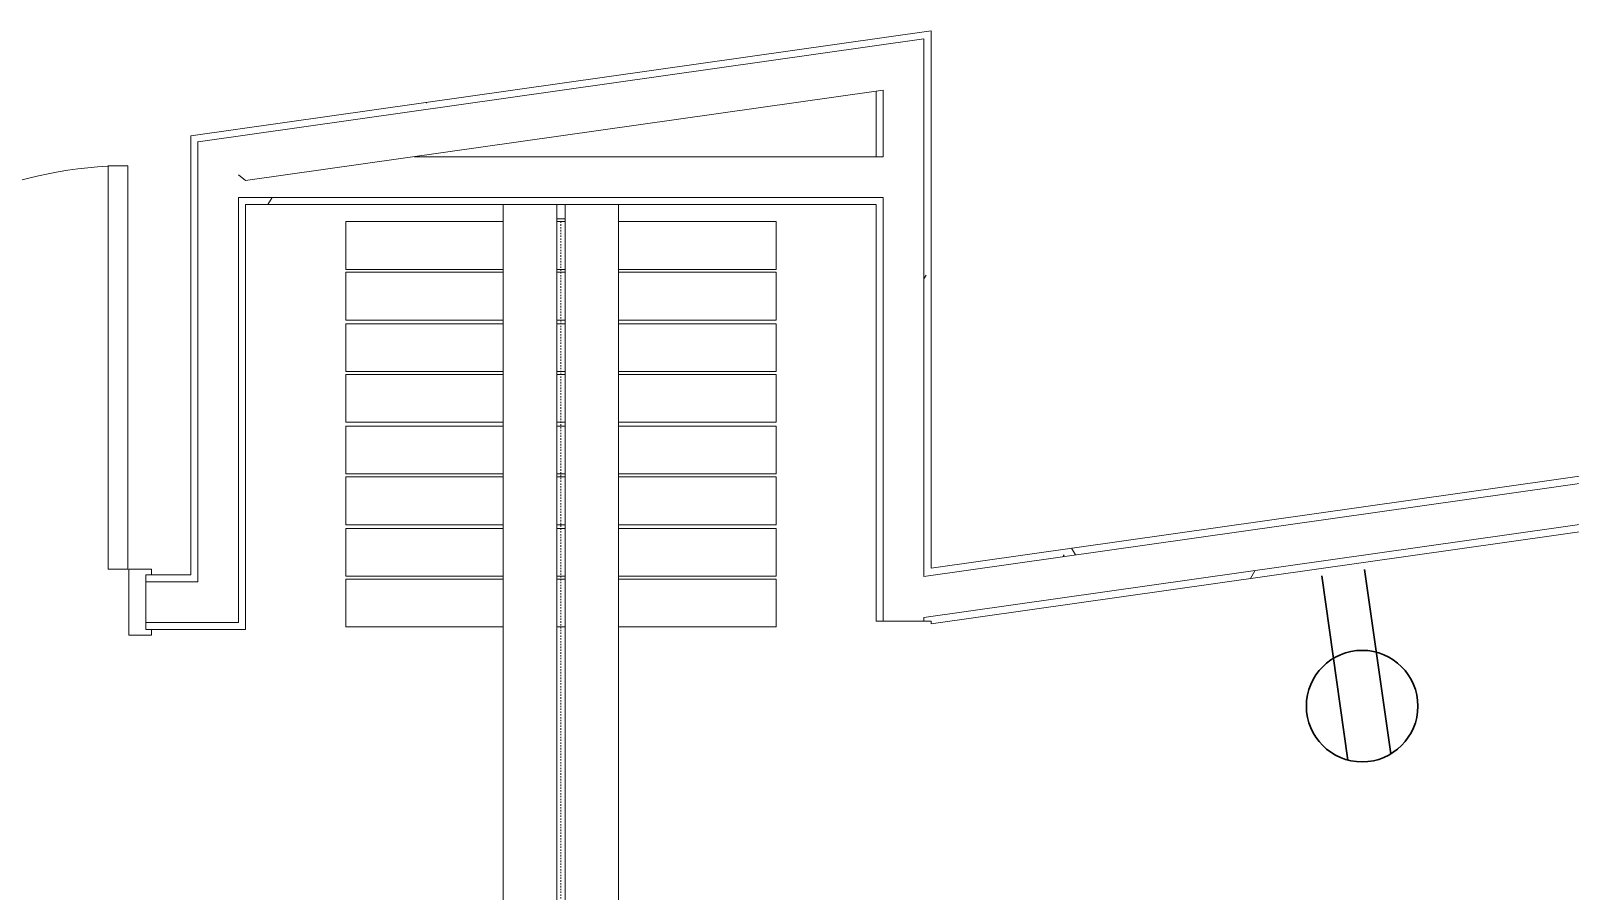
# Model space of a CAD drawing. Header units: inches. Extents: x 25329 to 28023, y 11893 to 13703.
# Drawn here: x 25816 to 25952.8, y 12380.7 to 12457.1 of the extents above; entities that cross this region are included whole.
import ezdxf

# ---------------------------------------------------------------- set-up
doc = ezdxf.new("R2010")
doc.units = ezdxf.units.IN
doc.header["$MEASUREMENT"] = 0
doc.linetypes.add('X1$0$Dash', pattern=[0.25, 0.125, -0.125])
for name, color, linetype, lineweight in [('X1$0$A-ANNO-NOTE', 4, 'Continuous', 30), ('X1$0$A-DOOR', 8, 'Continuous', 13), ('X1$0$A-DOOR-FRAM', 8, 'Continuous', 20), ('X1$0$A-WALL', 8, 'Continuous', 13), ('X1$0$A-WALL-PATT', 8, 'Continuous', 13), ('X1$0$I-WALL', 8, 'Continuous', 13), ('X1$0$Q-SPCQ', 8, 'Continuous', 9), ('X1$0$Q-SPCQ-HDLN', 8, 'X1$0$Dash', 9)]:
    doc.layers.add(name, color=color, linetype=linetype, lineweight=lineweight)
pattern_1 = [(0, (0, 0), (30.72, 7.68), [1.267, -21.773, 1.267, -21.773, -122.88]), (0, (0, 0), (30.72, 7.68), [-46.08, 1.267, -44.813, 1.267, -21.773, -53.76]), (0, (0, 0), (30.72, 7.68), [-115.2, 1.267, -14.093, 1.267, -37.133]), (120, (11.52, 3.84), (-22.011075, 22.7643004), [1.267, -21.773, 1.267, -21.773, -122.88]), (120, (11.52, 3.84), (-22.011075, 22.7643004), [-46.08, 1.267, -44.813, 1.267, -21.773, -53.76]), (120, (11.52, 3.84), (-22.011075, 22.7643004), [-115.2, 1.267, -14.093, 1.267, -37.133]), (240, (15.36, 19.2), (-8.708925, -30.4443004), [1.267, -21.773, 1.267, -21.773, -122.88]), (240, (15.36, 19.2), (-8.708925, -30.4443004), [-46.08, 1.267, -44.813, 1.267, -21.773, -53.76]), (240, (15.36, 19.2), (-8.708925, -30.4443004), [-115.2, 1.267, -14.093, 1.267, -37.133])]

# ---------------------------------------------------------------- blocks, each defined once
blk = doc.blocks.new('X1$0$W- Folding_Partition - Modernfold 942-5326125-FIRST FLOOR POWER _ SIGNAL')
at = {"layer": 'X1$0$Q-SPCQ'}
for p, q in [((-50.75, 15.11), (-55, 15.11)), ((-55, 15.11), (-55, 1.12)), ((-50.75, 1.12), (-50.75, 15.11)), ((-46.25, 15.11), (-50.5, 15.11)), ((-50.5, 15.11), (-50.5, 1.12)), ((-46.25, 1.12), (-46.25, 15.11)), ((-41.67, 15.11), (-45.92, 15.11)), ((-45.92, 15.11), (-45.92, 1.12)), ((-41.67, 1.12), (-41.67, 15.11)), ((-37.17, 15.11), (-41.42, 15.11)), ((-41.42, 15.11), (-41.42, 1.12)), ((-37.17, 1.12), (-37.17, 15.11)), ((-32.58, 15.11), (-36.83, 15.11)), ((-36.83, 15.11), (-36.83, 1.12)), ((-32.58, 1.12), (-32.58, 15.11)), ((-28.08, 15.11), (-32.33, 15.11)), ((-32.33, 15.11), (-32.33, 1.12)), ((-28.08, 1.12), (-28.08, 15.11)), ((-23.5, 15.11), (-27.75, 15.11)), ((-27.75, 15.11), (-27.75, 1.12)), ((-23.5, 1.12), (-23.5, 15.11)), ((-19, 15.11), (-23.25, 15.11)), ((-23.25, 15.11), (-23.25, 1.12)), ((-19, 1.12), (-19, 15.11)), ((-323.18, 1.12), (-17.5, 1.12)), ((-17.5, 1.12), (-17.5, -3.63)), ((-17.5, -3.63), (-323.18, -3.63)), ((-55, -3.63), (-55, -4.38)), ((-50.75, -4.38), (-50.75, -3.63)), ((-50.5, -3.63), (-50.5, -4.38)), ((-46.25, -4.38), (-46.25, -3.63)), ((-45.92, -3.63), (-45.92, -4.38)), ((-41.67, -4.38), (-41.67, -3.63)), ((-41.42, -3.63), (-41.42, -4.38)), ((-37.17, -4.38), (-37.17, -3.63)), ((-36.83, -3.63), (-36.83, -4.38)), ((-32.58, -4.38), (-32.58, -3.63)), ((-32.33, -3.63), (-32.33, -4.38)), ((-28.08, -4.38), (-28.08, -3.63)), ((-27.75, -3.63), (-27.75, -4.38)), ((-23.5, -4.38), (-23.5, -3.63)), ((-23.25, -3.63), (-23.25, -4.38)), ((-19, -4.38), (-19, -3.63)), ((-18.75, -3.63), (-18.75, -4.38)), ((-17.5, -4.38), (-17.5, -3.63)), ((-323.18, -4.38), (-17.5, -4.38)), ((-17.5, -4.38), (-17.5, -9.13)), ((-323.18, -9.13), (-17.5, -9.13)), ((-55, -9.13), (-55, -23.11)), ((-50.75, -23.11), (-50.75, -9.13)), ((-50.5, -9.13), (-50.5, -23.11)), ((-46.25, -23.11), (-46.25, -9.13)), ((-45.92, -9.13), (-45.92, -23.11)), ((-41.67, -23.11), (-41.67, -9.13)), ((-41.42, -9.13), (-41.42, -23.11)), ((-37.17, -23.11), (-37.17, -9.13)), ((-36.83, -9.13), (-36.83, -23.11)), ((-32.58, -23.11), (-32.58, -9.13)), ((-32.33, -9.13), (-32.33, -23.11)), ((-28.08, -23.11), (-28.08, -9.13)), ((-27.75, -9.13), (-27.75, -23.11)), ((-23.5, -23.11), (-23.5, -9.13)), ((-23.25, -9.13), (-23.25, -23.11)), ((-19, -23.11), (-19, -9.13)), ((-55, -23.11), (-50.75, -23.11)), ((-50.5, -23.11), (-46.25, -23.11)), ((-45.92, -23.11), (-41.67, -23.11)), ((-41.42, -23.11), (-37.17, -23.11)), ((-36.83, -23.11), (-32.58, -23.11)), ((-32.33, -23.11), (-28.08, -23.11)), ((-27.75, -23.11), (-23.5, -23.11)), ((-23.25, -23.11), (-19, -23.11))]:
    blk.add_line(p, q, dxfattribs=at)
at = {"layer": 'X1$0$Q-SPCQ-HDLN'}
for p, q in [((-19, 1.12), (-321.93, 1.12)), ((-19, -4), (-321.93, -4)), ((-19, -9.13), (-321.93, -9.13))]:
    blk.add_line(p, q, dxfattribs=at)
blk = doc.blocks.new('X1$0$Double Flush w-Skinny Lite - Int-N-LDMF-36_ x 84_-4914566-FIRST FLOOR POWER _ SIGNAL')
at = {"layer": 'X1$0$A-DOOR'}
for p, q in [((16.15625, 38.75), (16.15625, 2.9375)), ((17.90625, 38.75), (16.15625, 38.75)), ((17.90625, 2.9375), (17.90625, 38.75)), ((16.15625, 2.9375), (17.90625, 2.9375))]:
    blk.add_line(p, q, dxfattribs=at)
blk.add_arc((17.90625, 2.9375), 35.8125, 90, 180.5, dxfattribs=at)
at = {"layer": 'X1$0$A-DOOR-FRAM'}
for p, q in [((-20, 2.9375), (-18, 2.9375)), ((-20, 2.9375), (-20, 2.4375)), ((-18, -2.9375), (-18, 2.9375)), ((18.000004, -2.9375), (18.000004, 2.9375)), ((18.000004, 2.9375), (20.000004, 2.9375)), ((20.000004, 2.9375), (20.000004, 2.4375)), ((-20, 2.4375), (-19.5, 2.4375)), ((-19.5, -2.4375), (-19.5, 2.4375)), ((19.500004, 2.4375), (20.000004, 2.4375)), ((19.500004, -2.4375), (19.500004, 2.4375)), ((-20, -2.4375), (-19.5, -2.4375)), ((-20, -2.9375), (-20, -2.4375)), ((19.500004, -2.4375), (20.000004, -2.4375)), ((20.000004, -2.9375), (20.000004, -2.4375)), ((-20, -2.9375), (-18, -2.9375)), ((18.000004, -2.9375), (20.000004, -2.9375))]:
    blk.add_line(p, q, dxfattribs=at)

msp = doc.modelspace()

# ---------------------------------------------------------------- hatches: boundary and pattern name
at = {"layer": 'X1$0$A-WALL-PATT'}
h = msp.add_hatch(dxfattribs=at)
h.set_pattern_fill('FP1_1', color=256, style=0, pattern_type=2)
h.set_pattern_definition(pattern_1)
h.paths.add_polyline_path([(25830.89, 12447.23), (25895.36, 12456.4), (25895.36, 12457.01), (25830.24, 12447.77), (25830.86, 12447.26)], flags=0)
h = msp.add_hatch(dxfattribs=at)
h.set_pattern_fill('FP1_1', color=256, style=0, pattern_type=2)
h.set_pattern_definition(pattern_1)
h.paths.add_polyline_path([(25895.99, 12404.66), (25895.99, 12405.07), (25895.36, 12404.99), (25895.36, 12404.66)], flags=0)
h.paths.add_polyline_path([(25895.36, 12408.65), (25895.99, 12408.74), (25895.99, 12457.1), (25895.36, 12457.01), (25895.36, 12408.66)], flags=0)
h = msp.add_hatch(dxfattribs=at)
h.set_pattern_fill('FP1_1', color=256, style=0, pattern_type=2)
h.set_pattern_definition(pattern_1)
h.paths.add_polyline_path([(25891.11, 12441.66), (25891.11, 12442.29), (25835.11, 12442.29), (25835.11, 12441.66), (25887.04, 12441.66)], flags=0)
h = msp.add_hatch(dxfattribs=at)
h.set_pattern_fill('FP1_1', color=256, style=0, pattern_type=2)
h.set_pattern_definition(pattern_1)
h.paths.add_polyline_path([(25895.99, 12408.74), (26090.02, 12436.26), (26089.93, 12436.88), (25895.99, 12409.37)], flags=0)
h.paths.add_polyline_path([(26128.63, 12441.74), (26131.25, 12442.11), (26131.25, 12442.74), (26128.54, 12442.36), (26128.58, 12442.11)], flags=0)
h = msp.add_hatch(dxfattribs=at)
h.set_pattern_fill('FP1_1', color=256, style=0, pattern_type=2)
h.set_pattern_definition(pattern_1)
h.paths.add_polyline_path([(25895.99, 12404.44), (26090.62, 12432.05), (26090.53, 12432.67), (25895.99, 12405.07), (25895.99, 12404.66)], flags=0)
h.paths.add_polyline_path([(26129.23, 12437.53), (26135.5, 12438.42), (26135.5, 12439.05), (26129.14, 12438.15), (26129.19, 12437.82)], flags=0)
h = msp.add_hatch(dxfattribs=at)
h.set_pattern_fill('FP1_1', color=256, style=0, pattern_type=2)
h.set_pattern_definition(pattern_1)
h.paths.add_polyline_path([(25834.49, 12403.92), (25834.49, 12404.54), (25826.24, 12404.54), (25826.24, 12403.92), (25830.24, 12403.92)], flags=0)
h.paths.add_polyline_path([(25787.24, 12403.92), (25787.24, 12404.54), (25712.26, 12404.54), (25712.26, 12403.92), (25723.63, 12403.92)], flags=0)

# ---------------------------------------------------------------- linework, layer by layer
at = {"layer": 'X1$0$A-ANNO-NOTE'}
for p, q in [((25930.69, 12408.71), (25933.01, 12392.34)), ((25934.49, 12409.25), (25936.81, 12392.88))]:
    msp.add_line(p, q, dxfattribs=at)
msp.add_circle((25934.27, 12397.13), 4.95, dxfattribs=at)
at = {"layer": 'X1$0$A-WALL'}
for p, q in [((25830.89, 12447.23), (25895.36, 12456.38)), ((25895.36, 12408.65), (25895.36, 12456.38)), ((25891.11, 12451.73), (25891.74, 12451.82)), ((25891.74, 12445.91), (25891.74, 12451.82)), ((25830.86, 12447.26), (25830.89, 12447.23)), ((25830.86, 12447.26), (25830.86, 12408.17)), ((25891.74, 12445.91), (25891.11, 12445.91)), ((25834.49, 12442.29), (25834.49, 12404.54)), ((25891.74, 12442.29), (25834.49, 12442.29)), ((25891.74, 12404.66), (25891.74, 12442.29)), ((26090.02, 12436.26), (25895.36, 12408.65)), ((26090.53, 12432.67), (25895.36, 12404.99)), ((25826.24, 12408.17), (25830.86, 12408.17)), ((25834.49, 12404.54), (25826.24, 12404.54)), ((25895.36, 12404.66), (25895.36, 12404.99))]:
    msp.add_line(p, q, dxfattribs=at)
at = {"layer": 'X1$0$I-WALL'}
for p, q in [((25895.99, 12457.1), (25830.24, 12447.77)), ((25895.99, 12409.37), (25895.99, 12457.1)), ((25835.11, 12443.79), (25891.11, 12451.73)), ((25891.11, 12451.73), (25891.11, 12445.91)), ((25830.24, 12447.77), (25830.24, 12408.79)), ((25891.11, 12445.91), (25850.09, 12445.91)), ((25834.49, 12444.3), (25835.11, 12443.79)), ((25835.11, 12403.92), (25835.11, 12441.66)), ((25835.11, 12441.66), (25857.99, 12441.66)), ((25868.24, 12441.66), (25891.11, 12441.66)), ((25891.11, 12441.66), (25891.11, 12404.66)), ((26089.93, 12436.88), (25895.99, 12409.37)), ((25895.99, 12404.44), (26090.62, 12432.05)), ((25830.24, 12408.79), (25826.24, 12408.79)), ((25826.24, 12408.79), (25826.24, 12403.92)), ((25891.11, 12404.66), (25895.99, 12404.66)), ((25895.99, 12404.66), (25895.99, 12404.44)), ((25826.24, 12403.92), (25835.11, 12403.92))]:
    msp.add_line(p, q, dxfattribs=at)

# ---------------------------------------------------------------- block references
at = {"layer": 'X1$0$A-DOOR'}
msp.add_blockref('X1$0$Double Flush w-Skinny Lite - Int-N-LDMF-36_ x 84_-4914566-FIRST FLOOR POWER _ SIGNAL', (25806.74, 12406.36), dxfattribs=at)
at = {"layer": 'X1$0$Q-SPCQ', "rotation": 90.0000000000016}
msp.add_blockref('X1$0$W- Folding_Partition - Modernfold 942-5326125-FIRST FLOOR POWER _ SIGNAL', (25859.11, 12459.16), dxfattribs=at)

doc.saveas('drawing.dxf')
